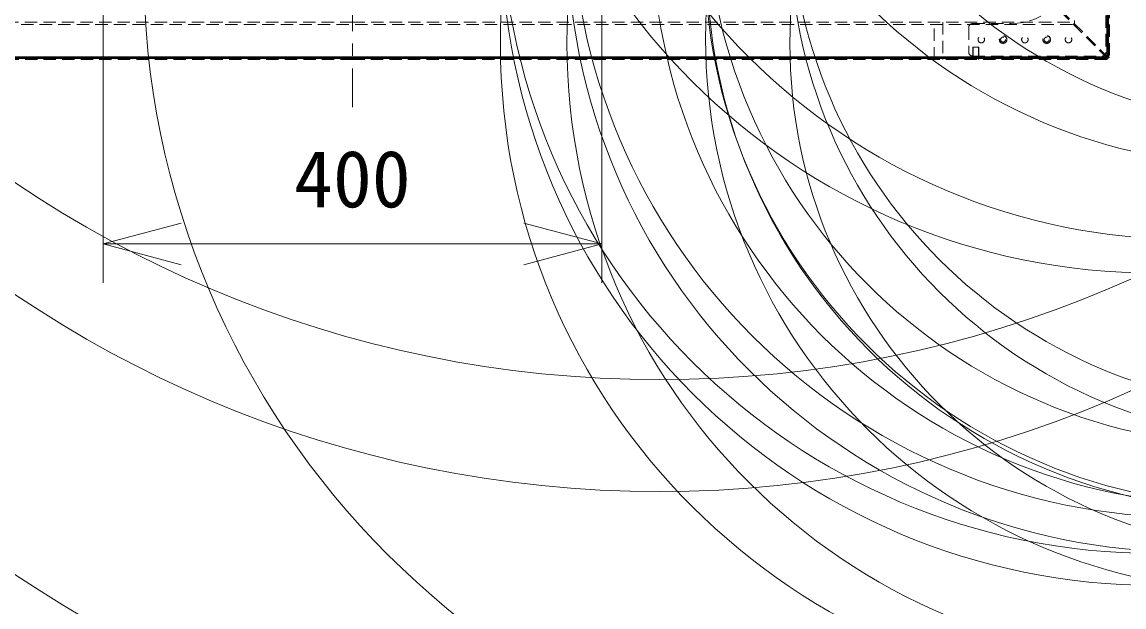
# Model space of a CAD drawing. Units: millimetres, scale not verified. Extents: x -62 to 108, y -56 to 71.
# Drawn here: x -24.71 to 10.65, y -11.21 to 7.57 of the extents above; entities that cross this region are included whole.
import ezdxf
from ezdxf.enums import TextEntityAlignment as Align

# ---------------------------------------------------------------- set-up
doc = ezdxf.new("R2010")
doc.units = ezdxf.units.MM
doc.header["$LTSCALE"] = 0.125
doc.linetypes.add('USER1', pattern=[28.575, 19.05, -3.175, 3.175, -3.175])
doc.linetypes.add('USER4', pattern=[4.7625, 3.175, -1.5875])
for name, color, linetype, lineweight in [('0-0_0', 7, 'Continuous', 18), ('0-5_SUNPO', 3, 'Continuous', 18), ('0-6_GAIKEI', 1, 'Continuous', 18)]:
    doc.layers.add(name, color=color, linetype=linetype, lineweight=lineweight)
doc.styles.add('ＭＳ ゴシック', font='')
doc.styles.get('ＭＳ ゴシック').set_extended_font_data('MS Gothic')

# ---------------------------------------------------------------- blocks, each defined once
blk = doc.blocks.new('_Open30')
at = {"layer": '0-0_0'}
blk.add_line((0, 0), (-1, 0), dxfattribs=at)
blk.add_lwpolyline([(-1, 0.26795), (0, 0), (-1, -0.26795)], dxfattribs=at)
blk = doc.blocks.new('D2')
at = {"layer": '0-5_SUNPO'}
for p, q in [((42.3872, 198.353), (42.3872, 186.6937)), ((58.3872, 198.353), (58.3872, 186.6937)), ((44.8872, 187.9437), (55.8872, 187.9437))]:
    blk.add_line(p, q, dxfattribs=at)
at = {"layer": '0-5_SUNPO', "xscale": 2.5, "yscale": 2.5, "rotation": 180}
blk.add_blockref('_Open30', (42.3872, 187.9437), dxfattribs=at)
at = {"layer": '0-5_SUNPO', "xscale": 2.5, "yscale": 2.5}
blk.add_blockref('_Open30', (58.3872, 187.9437), dxfattribs=at)
at = {"layer": '0-5_SUNPO', "color": 7, "style": 'ＭＳ ゴシック'}
blk.add_text('400', height=1.833, dxfattribs=at).set_placement((48.5122, 188.5687), align=Align.BOTTOM_LEFT)

msp = doc.modelspace()

# ---------------------------------------------------------------- linework, layer by layer
at = {"layer": '0-6_GAIKEI', "color": 9, "linetype": 'USER1'}
msp.add_line((-14.1035, 34.6605), (-14.1035, 4.8419), dxfattribs=at)
at = {"layer": '0-6_GAIKEI', "color": 8, "linetype": 'USER4'}
for p, q in [((10.1025, 6.4766), (10.1025, 33.664)), ((10.1825, 33.6875), (10.1825, 6.4532)), ((9.0625, 32.624), (9.0625, 7.5166)), ((10.0705, 10.7603), (10.0705, 6.6003)), ((7.7542, 8.7683), (10.126, 6.3966)), ((-37.2412, 7.4883), (9.0342, 7.4883)), ((-14.1035, 7.5683), (-37.1612, 7.5683)), ((-14.1035, 7.5683), (8.9542, 7.5683)), ((4.5565, 6.3683), (4.5565, 7.5683)), ((4.8365, 7.5683), (4.8365, 6.3683)), ((5.7905, 7.5203), (7.0305, 7.5203)), ((5.6705, 7.4003), (5.6705, 6.6003)), ((5.9965, 6.7683), (5.7965, 6.7683)), ((5.7965, 6.7683), (5.7965, 6.3683)), ((5.8138, 6.7683), (5.8138, 6.3683)), ((5.9792, 6.7683), (5.9792, 6.3683)), ((5.9965, 6.7683), (5.9965, 6.3683)), ((-14.1035, 6.4483), (-38.2812, 6.4483)), ((-14.1035, 6.4483), (10.0742, 6.4483)), ((10.0977, 6.3683), (-14.1035, 6.3683)), ((5.7905, 6.4803), (9.9505, 6.4803)), ((10.126, 6.3966), (10.0977, 6.3683))]:
    msp.add_line(p, q, dxfattribs=at)
at = {"layer": '0-6_GAIKEI'}
for p, q in [((10.1037, 33.6743), (10.1037, 6.4583)), ((10.1077, 6.4623), (10.1077, 33.6703)), ((10.1117, 6.4623), (10.1117, 33.6703)), ((10.1437, 6.4443), (10.1437, 33.7323)), ((-38.3383, 6.4183), (10.1177, 6.4183)), ((-38.2803, 6.4583), (10.1037, 6.4583)), ((-38.2763, 6.4503), (10.0997, 6.4503)), ((10.1077, 6.4623), (10.1117, 6.4623)), ((10.1177, 6.4043), (10.1177, 6.4183)), ((10.1437, 6.4443), (10.1577, 6.4443))]:
    msp.add_line(p, q, dxfattribs=at)
at = {"layer": '0-6_GAIKEI', "color": 7}
for p, q in [((10.1577, 33.7323), (10.1577, 6.4422)), ((10.1177, 6.4043), (-38.3405, 6.4043))]:
    msp.add_line(p, q, dxfattribs=at)
at = {"layer": '0-6_GAIKEI', "color": 8, "linetype": 'USER4'}
for points in [[(-35.9612, 8.7683), (-38.3329, 6.3966), (-38.3046, 6.3683), (-14.1035, 6.3683)], [(7.7825, 8.7966), (10.1542, 6.4249), (10.1825, 6.4532)]]:
    msp.add_lwpolyline(points, dxfattribs=at)
at = {"layer": '0-6_GAIKEI'}
msp.add_lwpolyline([(-38.2763, 6.4543), (10.0997, 6.4543), (10.0997, 6.4503)], dxfattribs=at)
for centre, radius in [((-4.2551, 33.0274), 36.9375), ((-4.2551, 29.4359), 36.9375), ((-4.2551, 20.4474), 36.9375), ((-4.2551, 11.4474), 36.9375), ((-4.2551, 10.4074), 36.9375), ((-4.2551, 6.7994), 36.9375), ((11.6499, 20.5185), 21.0084), ((12.7233, 20.5404), 19.9469), ((14.9584, 20.692), 17.7338), ((16.3121, 20.5261), 16.3819), ((5.9407, 9.3854), 26.7496), ((11.6499, 11.5185), 21.0084), ((11.6641, 10.4786), 20.9942), ((12.7902, 11.5408), 19.8799), ((12.7233, 10.5004), 19.9469), ((14.9584, 11.692), 17.7338), ((14.0973, 10.6616), 18.595), ((11.6499, 6.8705), 21.0084), ((16.3121, 11.5261), 16.3819), ((14.9264, 9.756), 17.7338), ((14.9904, 9.588), 17.7338), ((12.7233, 6.8924), 19.9469), ((16.3121, 10.4861), 16.3819), ((14.9584, 7.044), 17.7338), ((16.3121, 6.8781), 16.3819), ((10.1173, 6.4465), 0.0282), ((10.1176, 6.4444), 0.0261)]:
    msp.add_circle(centre, radius, dxfattribs=at)
at = {"layer": '0-6_GAIKEI', "color": 8, "linetype": 'USER4'}
for centre, radius in [((6.0705, 7.0083), 0.104), ((6.7705, 7.0083), 0.122), ((6.7705, 7.0083), 0.12), ((6.7705, 7.0083), 0.08), ((7.4705, 7.0083), 0.104), ((8.1705, 7.0083), 0.122), ((8.1705, 7.0083), 0.12), ((8.1705, 7.0083), 0.08), ((8.8705, 7.0083), 0.104)]:
    msp.add_circle(centre, radius, dxfattribs=at)
for centre, radius, start, end in [((7.0305, 9.5203), 2, 270, 0), ((5.7905, 7.4003), 0.12, 90, 180), ((5.7905, 6.6003), 0.12, 180, 270), ((9.9505, 6.6003), 0.12, 270, 0)]:
    msp.add_arc(centre, radius, start, end, dxfattribs=at)
at = {"layer": '0-6_GAIKEI'}
for radius, start, end in [(0.012, 269.99999, 0.00002), (0.008, 270, 0)]:
    msp.add_arc((10.0997, 6.4623), radius, start, end, dxfattribs=at)
at = {"layer": '0-6_GAIKEI', "color": 7}
msp.add_arc((10.1177, 6.4443), 0.04, 270, 0, dxfattribs=at)

# ---------------------------------------------------------------- block references
at = {"layer": '0-5_SUNPO'}
msp.add_blockref('D2', (-64.4907, -187.4967), dxfattribs=at)

doc.saveas('drawing.dxf')
